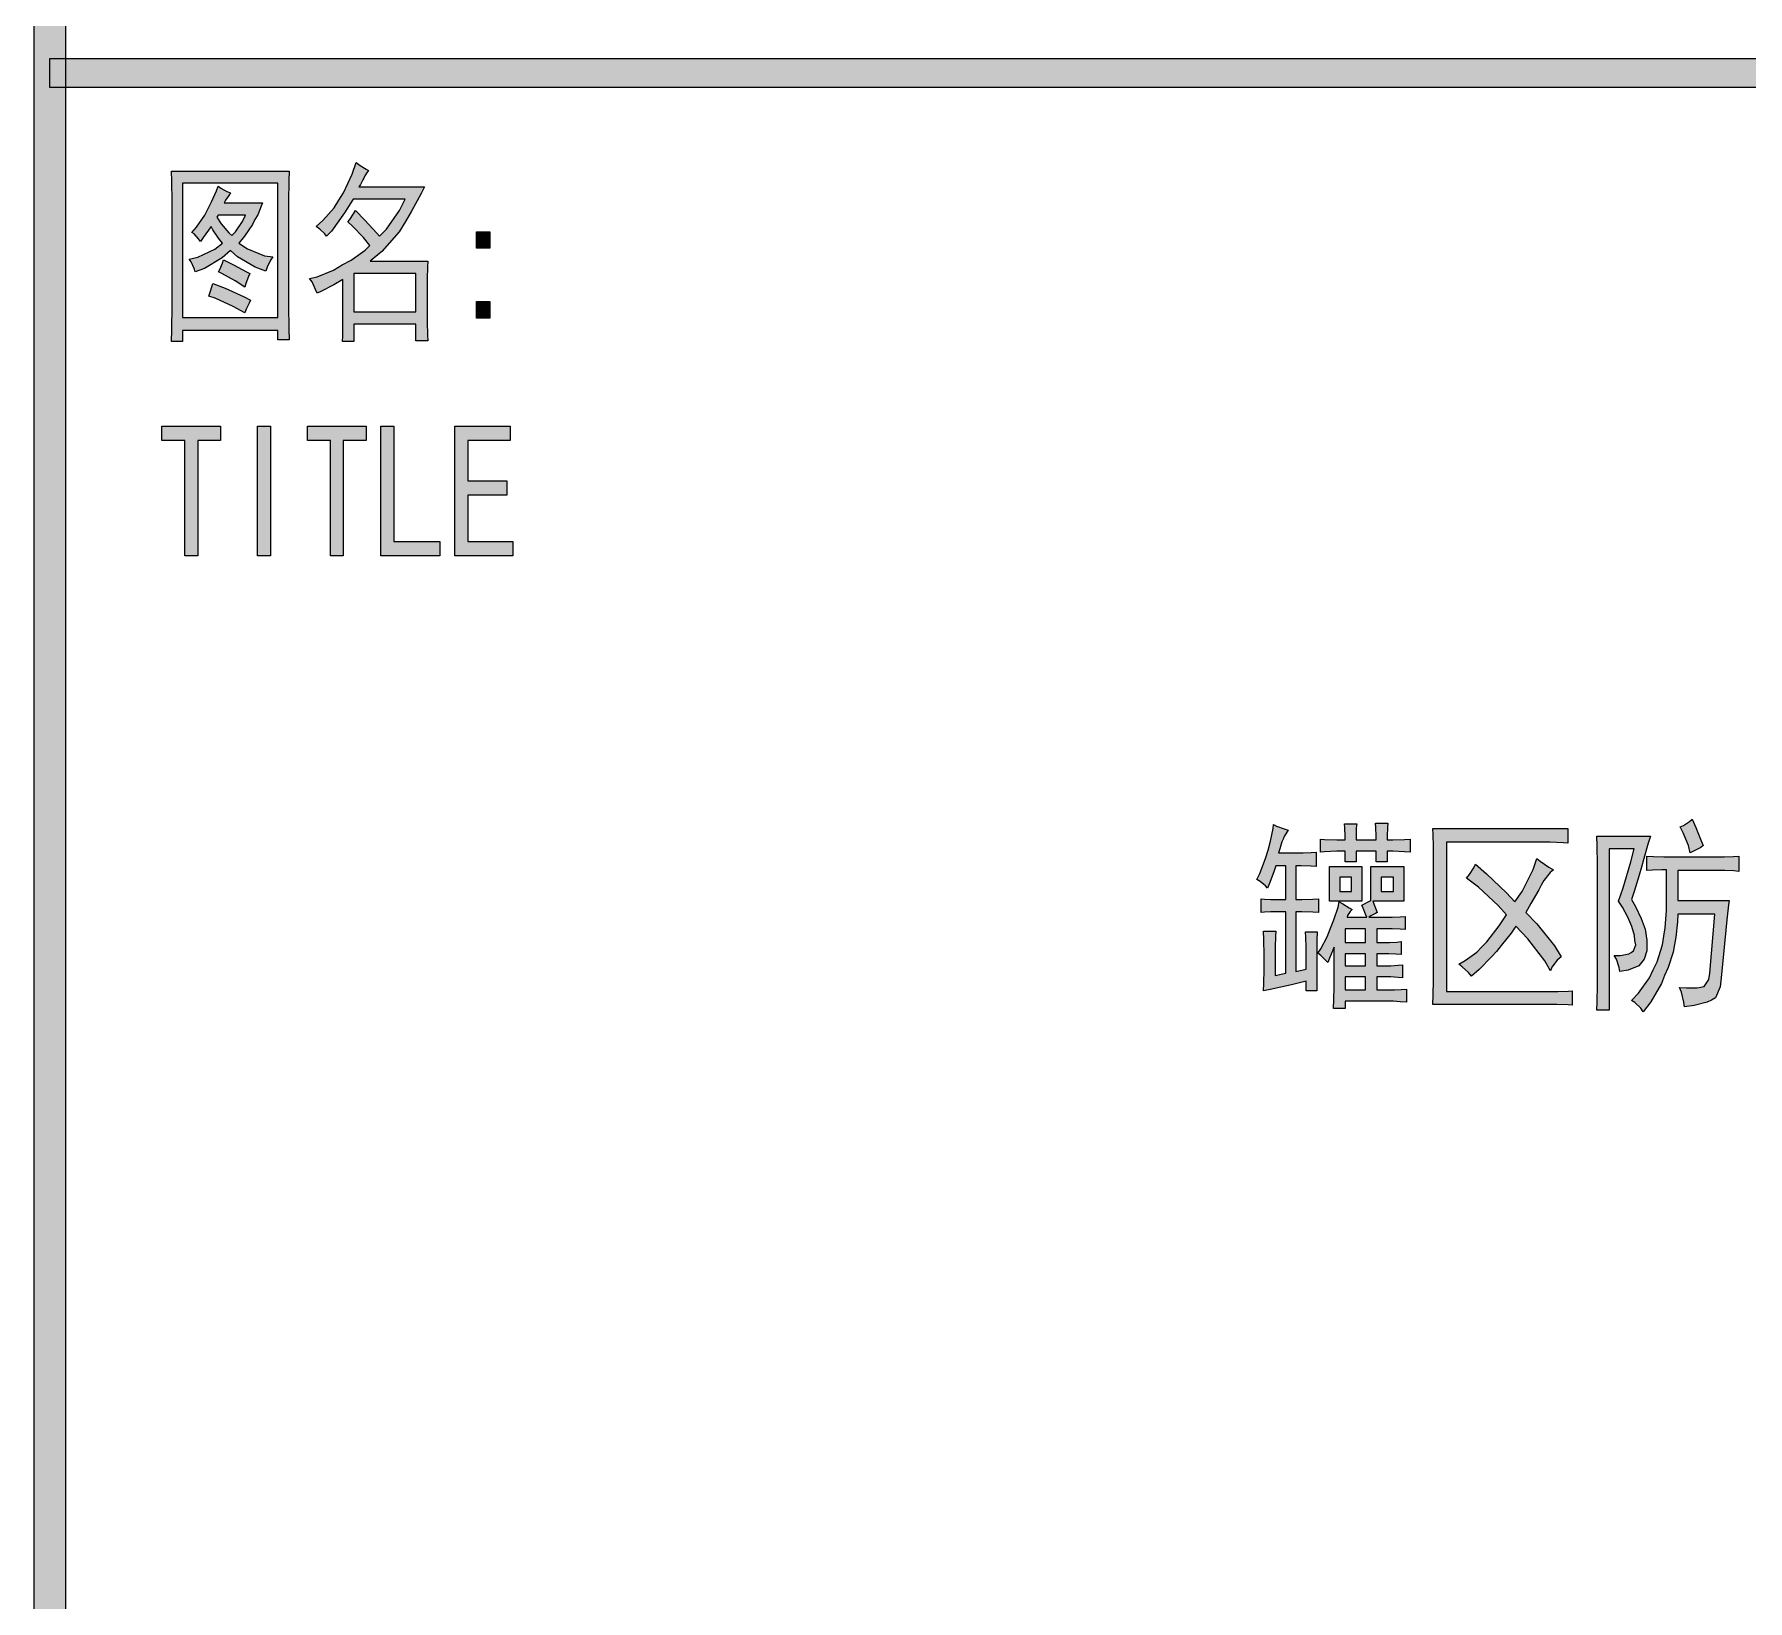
# Model space of a CAD drawing. Header units: millimetres. Extents: x 568 to 3948041, y -25191 to 63890.
# Drawn here: x 3939001 to 3942818, y -21273 to -17783 of the extents above; entities that cross this region are included whole.
import ezdxf

# ---------------------------------------------------------------- set-up
doc = ezdxf.new("R2010")
doc.units = ezdxf.units.MM

msp = doc.modelspace()

# ---------------------------------------------------------------- hatches: boundary and pattern name
h = msp.add_hatch(color=0)
h.dxf.hatch_style = 2
h.paths.add_polyline_path([(3939071.1, -23691.5), (3939001.2, -23691.5), (3939001.2, 62389.8), (3939071.1, 62389.8)])
h = msp.add_hatch(color=0)
h.dxf.hatch_style = 2
h.paths.add_polyline_path([(3946541, -17836.8), (3946541, -17901.4), (3939036.2, -17901.4), (3939036.2, -17836.8)])
h = msp.add_hatch(color=0)
h.paths.add_polyline_path([(3939568.8, -18087.6), (3939568, -18108.8), (3939567.2, -18155.2), (3939567.2, -18180.3), (3939567.2, -18361.1), (3939567.2, -18386.9), (3939568, -18438.6), (3939568.8, -18463.6), (3939543.7, -18463.6), (3939543.7, -18442.4), (3939331.7, -18442.4), (3939331.7, -18467.4), (3939306.7, -18467.4), (3939307.4, -18440.8), (3939308.2, -18386.9), (3939308.2, -18359.6), (3939308.2, -18180.3), (3939308.2, -18155.9), (3939307.4, -18109.6), (3939306.7, -18087.6)])
h.paths.add_polyline_path([(3939543.7, -18413.5), (3939543.7, -18114.2), (3939331.7, -18114.2), (3939331.7, -18413.5)])
h = msp.add_hatch(color=0)
h.paths.add_polyline_path([(3939745.8, -18086), (3939742.8, -18089.8), (3939737.4, -18098.2), (3939735.2, -18102.8), (3939732.9, -18106.6), (3939727.6, -18117.2), (3939724.5, -18122.5), (3939870.4, -18122.5), (3939862.8, -18137.7), (3939841.5, -18176.5), (3939827.8, -18200), (3939814.2, -18222.8), (3939775.4, -18266.9), (3939749.6, -18288.1), (3939878, -18288.1), (3939877.2, -18301.1), (3939876.5, -18326.9), (3939876.5, -18340.6), (3939876.5, -18409.7), (3939876.5, -18424.1), (3939877.2, -18452.2), (3939878, -18465.9), (3939851.4, -18465.9), (3939851.4, -18428.7), (3939713.1, -18428.7), (3939713.1, -18467.4), (3939688, -18467.4), (3939688.8, -18455.3), (3939688.8, -18428.7), (3939688.8, -18413.5), (3939688.8, -18329.2), (3939668.3, -18340.6), (3939639.4, -18355.8), (3939631.1, -18359.6), (3939628, -18351.2), (3939620.4, -18334.5), (3939614.4, -18326.9), (3939631.1, -18323.1), (3939667.5, -18307.9), (3939687.3, -18296.5), (3939707, -18285.9), (3939738.2, -18263.8), (3939748.8, -18253.2), (3939734.4, -18235.7), (3939710.1, -18209.9), (3939699.4, -18200.8), (3939704, -18195.5), (3939712.4, -18182.5), (3939716.9, -18174.9), (3939737.4, -18197), (3939764, -18225.8), (3939770.1, -18232.7), (3939786.1, -18216.7), (3939814.9, -18174.9), (3939827.1, -18149.9), (3939711.6, -18149.9), (3939692.6, -18180.3), (3939663, -18221.3), (3939652.3, -18232.7), (3939648.5, -18227.4), (3939637.1, -18216.7), (3939629.5, -18210.6), (3939644, -18197.7), (3939669.1, -18168.9), (3939679.7, -18152.1), (3939690.3, -18136.2), (3939709.3, -18094.4), (3939718.4, -18068.6), (3939726.8, -18074.6), (3939740.5, -18083)])
h.paths.add_polyline_path([(3939851.4, -18401.3), (3939851.4, -18315.5), (3939713.1, -18315.5), (3939713.1, -18401.3)])
h = msp.add_hatch(color=0)
h.paths.add_polyline_path([(3939438.1, -18136.2), (3939434.3, -18141.5), (3939427.5, -18152.1), (3939424.4, -18158.2), (3939509.5, -18158.2), (3939506.5, -18165.8), (3939498.9, -18184.8), (3939492.8, -18195.5), (3939487.5, -18206.1), (3939469.2, -18232.7), (3939457.1, -18247.9), (3939476.1, -18260.8), (3939514.1, -18276), (3939532.3, -18278.3), (3939527.7, -18285.9), (3939520.1, -18301.8), (3939517.1, -18310.2), (3939493.6, -18301.1), (3939454, -18278.3), (3939438.1, -18264.6), (3939419.9, -18280.5), (3939380.4, -18304.1), (3939359.8, -18311.7), (3939357.6, -18304.1), (3939350.7, -18289.7), (3939346.2, -18283.6), (3939365.9, -18279), (3939403.1, -18261.5), (3939420.6, -18247.9), (3939411.5, -18236.5), (3939399.3, -18218.2), (3939395.5, -18210.6), (3939389.5, -18219), (3939377.3, -18235.7), (3939371.2, -18244.1), (3939366.7, -18238), (3939357.6, -18227.4), (3939352.2, -18224.3), (3939362.9, -18212.2), (3939381.1, -18185.6), (3939388.7, -18171.1), (3939396.3, -18155.9), (3939406.9, -18131.6), (3939410.7, -18121), (3939416.8, -18125.6), (3939430.5, -18133.2)])
h.paths.add_polyline_path([(3939407.7, -18190.1), (3939417.6, -18204.6), (3939434.3, -18225.1), (3939441.1, -18231.2), (3939449.5, -18222.8), (3939464.7, -18200), (3939471.5, -18185.6), (3939410.7, -18185.6)])
h = msp.add_hatch(color=0)
h.dxf.hatch_style = 2
h.paths.add_polyline_path([(3940016.3, -18259.3), (3939986.6, -18259.3), (3939986.6, -18222.8), (3940016.3, -18222.8)])
h = msp.add_hatch(color=0)
h.dxf.hatch_style = 2
h.paths.add_polyline_path([(3939422.9, -18285.1), (3939444.9, -18296.5), (3939473.8, -18311.7), (3939481.4, -18315.5), (3939478.4, -18322.3), (3939472.3, -18337.5), (3939470, -18345.9), (3939448.7, -18332.2), (3939419.1, -18315.5), (3939411.5, -18311.7), (3939414.5, -18306.4), (3939420.6, -18292.7)])
h = msp.add_hatch(color=0)
h.dxf.hatch_style = 2
h.paths.add_polyline_path([(3939399.3, -18337.5), (3939426.7, -18348.2), (3939468.5, -18367.2), (3939482.9, -18374.8), (3939479.9, -18381.6), (3939473, -18395.3), (3939470, -18402.9), (3939444.2, -18389.2), (3939403.9, -18370.2), (3939390.2, -18366.4), (3939392.5, -18359.6), (3939397.1, -18345.1)])
h = msp.add_hatch(color=0)
h.dxf.hatch_style = 2
h.paths.add_polyline_path([(3940016.3, -18415), (3939986.6, -18415), (3939986.6, -18377.8), (3940016.3, -18377.8)])
h = msp.add_hatch(color=0)
h.dxf.hatch_style = 2
h.paths.add_polyline_path([(3939416.1, -18687.8), (3939365.2, -18687.8), (3939365.2, -18944.6), (3939336.3, -18944.6), (3939336.3, -18687.8), (3939285.4, -18687.8), (3939285.4, -18655.9), (3939416.1, -18655.9)])
h = msp.add_hatch(color=0)
h.dxf.hatch_style = 2
h.paths.add_polyline_path([(3939527.7, -18944.6), (3939498.1, -18944.6), (3939498.1, -18655.9), (3939527.7, -18655.9)])
h = msp.add_hatch(color=0)
h.dxf.hatch_style = 2
h.paths.add_polyline_path([(3939740.5, -18687.8), (3939689.6, -18687.8), (3939689.6, -18944.6), (3939660.7, -18944.6), (3939660.7, -18687.8), (3939609.8, -18687.8), (3939609.8, -18655.9), (3939740.5, -18655.9)])
h = msp.add_hatch(color=0)
h.dxf.hatch_style = 2
h.paths.add_polyline_path([(3939904.6, -18944.6), (3939773.1, -18944.6), (3939773.1, -18655.9), (3939802, -18655.9), (3939802, -18912.7), (3939904.6, -18912.7)])
h = msp.add_hatch(color=0)
h.dxf.hatch_style = 2
h.paths.add_polyline_path([(3940067.2, -18944.6), (3939938, -18944.6), (3939938, -18655.9), (3940061.1, -18655.9), (3940061.1, -18687.8), (3939966.9, -18687.8), (3939966.9, -18777.4), (3940053.5, -18777.4), (3940053.5, -18809.3), (3939966.9, -18809.3), (3939966.9, -18912.7), (3940067.2, -18912.7)])
h = msp.add_hatch(color=0)
h.dxf.hatch_style = 2
h.paths.add_polyline_path([(3942015.9, -19540.2), (3942015.2, -19550.1), (3942014.4, -19569.1), (3942014.4, -19577.4), (3942027.3, -19577.4), (3942053.2, -19576.7), (3942066.1, -19575.9), (3942066.1, -19604.8), (3942053.2, -19604), (3942027.3, -19602.5), (3942014.4, -19602.5), (3942014.4, -19626.1), (3941990.1, -19626.1), (3941990.1, -19602.5), (3941945.3, -19602.5), (3941945.3, -19626.1), (3941921, -19626.1), (3941921, -19602.5), (3941902.7, -19602.5), (3941875.4, -19604), (3941866.3, -19604.8), (3941866.3, -19575.9), (3941875.4, -19576.7), (3941902.7, -19577.4), (3941921, -19577.4), (3941921, -19569.1), (3941920.2, -19550.8), (3941919.4, -19541.7), (3941946.8, -19541.7), (3941946, -19550.8), (3941945.3, -19569.1), (3941945.3, -19577.4), (3941990.1, -19577.4), (3941990.1, -19569.1), (3941989.3, -19550.1), (3941988.6, -19540.2)])
h = msp.add_hatch(color=0)
h.dxf.hatch_style = 2
h.paths.add_polyline_path([(3942689.8, -19606.3), (3942686, -19590.4), (3942673.9, -19561.5), (3942667, -19548.6), (3942674.6, -19545.5), (3942688.3, -19536.4), (3942694.4, -19531.1), (3942702, -19550.1), (3942714.1, -19579.7), (3942718.7, -19590.4), (3942713.4, -19594.2), (3942698.9, -19601.7)])
h = msp.add_hatch(color=0)
h.dxf.hatch_style = 2
h.paths.add_polyline_path([(3941857.9, -19914), (3941834.3, -19914), (3941834.3, -19892), (3941801.7, -19900.3), (3941753.8, -19911), (3941739.4, -19914), (3941740.1, -19897.3), (3941740.9, -19866.1), (3941740.9, -19850.9), (3941740.9, -19835), (3941740.1, -19799.3), (3941739.4, -19781.1), (3941766.7, -19781.1), (3941766, -19792.4), (3941765.2, -19816.8), (3941765.2, -19829.7), (3941765.2, -19879.8), (3941788.8, -19874.5), (3941788.8, -19737.7), (3941761.4, -19737.7), (3941755.3, -19737.7), (3941741.7, -19738.5), (3941734.1, -19739.3), (3941734.1, -19708.9), (3941741.7, -19709.6), (3941755.3, -19710.4), (3941761.4, -19710.4), (3941788.8, -19710.4), (3941788.8, -19635.2), (3941766.7, -19635.2), (3941762.9, -19646.6), (3941753.1, -19672.4), (3941748.5, -19685.3), (3941743.9, -19680), (3941731.8, -19670.1), (3941724.2, -19665.6), (3941731, -19652.7), (3941743.9, -19619.2), (3941749.3, -19600.2), (3941754.6, -19580.5), (3941760.7, -19552.4), (3941761.4, -19543.2), (3941768.2, -19547), (3941785, -19553.1), (3941794.1, -19556.2), (3941791, -19560), (3941785, -19569.8), (3941782.7, -19575.9), (3941780.4, -19582), (3941775.8, -19597.2), (3941772.8, -19606.3), (3941818.4, -19606.3), (3941827.5, -19606.3), (3941845.7, -19605.5), (3941856.4, -19604.8), (3941856.4, -19636.7), (3941845.7, -19635.9), (3941823, -19635.2), (3941811.6, -19635.2), (3941811.6, -19710.4), (3941824.5, -19710.4), (3941849.5, -19709.6), (3941861.7, -19708.9), (3941861.7, -19739.3), (3941849.5, -19738.5), (3941824.5, -19737.7), (3941811.6, -19737.7), (3941811.6, -19870.7), (3941834.3, -19865.4), (3941834.3, -19827.4), (3941834.3, -19816.8), (3941833.6, -19794), (3941832.8, -19782.6), (3941858.7, -19782.6), (3941857.9, -19802.3)])
h = msp.add_hatch(color=0)
h.dxf.hatch_style = 2
h.paths.add_polyline_path([(3942417.1, -19585), (3942406.4, -19584.3), (3942377.6, -19582.8), (3942359.3, -19582.8), (3942146.6, -19582.8), (3942146.6, -19915.5), (3942380.6, -19915.5), (3942395, -19915.5), (3942418.6, -19914.8), (3942427, -19914), (3942427, -19945.9), (3942417.8, -19945.2), (3942392.8, -19944.4), (3942378.3, -19944.4), (3942116.2, -19944.4), (3942117, -19923.1), (3942117.7, -19891.2), (3942117.7, -19881.3), (3942117.7, -19608.6), (3942117.7, -19592.6), (3942117, -19565.3), (3942116.2, -19552.4), (3942417.1, -19552.4)])
h = msp.add_hatch(color=0)
h.dxf.hatch_style = 2
h.paths.add_polyline_path([(3942509, -19597.2), (3942509, -19956.6), (3942481.7, -19956.6), (3942482.4, -19938.3), (3942483.2, -19901.1), (3942483.2, -19882.9), (3942483.2, -19651.1), (3942483.2, -19632.1), (3942482.4, -19591.1), (3942481.7, -19569.1), (3942600.9, -19569.1), (3942596.4, -19585), (3942586.5, -19619.2), (3942581.2, -19638.2), (3942575.9, -19656.5), (3942565.2, -19692.9), (3942559.1, -19710.4), (3942567.5, -19725.6), (3942580.4, -19752.9), (3942585, -19764.3), (3942589.5, -19776.5), (3942593.3, -19800.8), (3942593.3, -19813), (3942593.3, -19825.1), (3942587.3, -19843.4), (3942581.2, -19850.9), (3942575.1, -19857.8), (3942551.6, -19867.7), (3942533.3, -19870.7), (3942531.8, -19861.6), (3942525.7, -19843.4), (3942520.4, -19835), (3942534.1, -19835), (3942553.1, -19831.2), (3942558.4, -19828.2), (3942563.7, -19825.1), (3942568.3, -19811.4), (3942566.7, -19801.6), (3942566, -19790.9), (3942559.9, -19770.4), (3942555.4, -19759.8), (3942550.8, -19749.9), (3942538.6, -19727.1), (3942530.3, -19714.2), (3942540.2, -19684.6), (3942557.6, -19626.1), (3942565.2, -19597.2)])
h = msp.add_hatch(color=0)
h.dxf.hatch_style = 2
h.paths.add_polyline_path([(3942759, -19885.1), (3942756.7, -19904.9), (3942746, -19929.2), (3942736.9, -19934.5), (3942727.8, -19939.1), (3942698.2, -19946.7), (3942676.9, -19949.7), (3942675.4, -19939.1), (3942670.1, -19917), (3942665.5, -19906.4), (3942681.5, -19907.2), (3942705, -19907.2), (3942713.4, -19905.6), (3942721, -19904.1), (3942730.9, -19888.9), (3942733.1, -19874.5), (3942744.5, -19743.1), (3942662.5, -19743.1), (3942661.7, -19759.8), (3942657.9, -19794), (3942654.9, -19810.7), (3942651.8, -19827.4), (3942640.4, -19861.6), (3942632.8, -19879.8), (3942626, -19897.3), (3942601.7, -19938.3), (3942585, -19960.4), (3942579.7, -19952.8), (3942566.7, -19939.8), (3942559.1, -19935.3), (3942574.3, -19919.3), (3942598.7, -19885.1), (3942607, -19866.9), (3942616.1, -19849.4), (3942628.3, -19811.4), (3942631.3, -19792.4), (3942633.6, -19773.5), (3942636.6, -19734.7), (3942636.6, -19715.7), (3942636.6, -19644.3), (3942626.8, -19644.3), (3942605.5, -19645.1), (3942593.3, -19645.8), (3942593.3, -19613.9), (3942607.8, -19614.7), (3942631.3, -19615.4), (3942639.7, -19615.4), (3942755.9, -19615.4), (3942765.8, -19615.4), (3942786.3, -19614.7), (3942797.7, -19613.9), (3942797.7, -19648.1), (3942787.1, -19646.6), (3942766.6, -19645.8), (3942755.9, -19645.8), (3942662.5, -19645.8), (3942662.5, -19712.7), (3942776.4, -19712.7), (3942774.9, -19722.5), (3942771.1, -19756), (3942768.8, -19778.8)])
h = msp.add_hatch(color=0)
h.paths.add_polyline_path([(3941860.2, -19829.7), (3941867, -19820.6), (3941880.7, -19793.2), (3941888.3, -19774.2), (3941895.9, -19756), (3941905.8, -19727.1), (3941908, -19715.7), (3941915.6, -19720.3), (3941930.1, -19728.6), (3941936.9, -19732.4), (3941932.4, -19737), (3941926.3, -19746.1), (3941925.5, -19749.9), (3941969.6, -19749.9), (3941966.5, -19743.1), (3941961.2, -19729.4), (3941958.2, -19723.3), (3941978.7, -19712.7), (3941978.7, -19636.7), (3942051.6, -19636.7), (3942051.6, -19714.2), (3941982.5, -19714.2), (3941992.4, -19739.3), (3941988.6, -19741.5), (3941978.7, -19746.9), (3941974.1, -19749.9), (3942019, -19749.9), (3942025.8, -19749.9), (3942044, -19749.1), (3942054.7, -19748.4), (3942054.7, -19777.3), (3942044, -19776.5), (3942025.8, -19775.7), (3942019, -19775.7), (3941991.6, -19775.7), (3941991.6, -19806.1), (3942012.9, -19806.1), (3942019.7, -19806.1), (3942036.4, -19805.4), (3942045.6, -19803.8), (3942045.6, -19832.7), (3942034.2, -19832), (3942018.2, -19831.2), (3942012.9, -19831.2), (3941991.6, -19831.2), (3941991.6, -19857.8), (3942015.9, -19857.8), (3942022.8, -19857.8), (3942039.5, -19857), (3942048.6, -19856.3), (3942048.6, -19885.1), (3942039.5, -19884.4), (3942022.8, -19882.9), (3942015.9, -19882.9), (3941991.6, -19882.9), (3941991.6, -19911.7), (3942027.3, -19911.7), (3942031.1, -19911.7), (3942045.6, -19911), (3942057.7, -19910.2), (3942057.7, -19939.1), (3942044, -19938.3), (3942028.8, -19936.8), (3941921, -19936.8), (3941921, -19953.5), (3941895.1, -19953.5), (3941895.9, -19933), (3941896.6, -19905.6), (3941896.6, -19899.6), (3941896.6, -19816.8), (3941893.6, -19823.6), (3941886, -19841.1), (3941882.2, -19850.9), (3941877.7, -19845.6), (3941867, -19835)])
h.paths.add_polyline_path([(3941966.5, -19806.1), (3941966.5, -19775.7), (3941921, -19775.7), (3941921, -19806.1)])
h.paths.add_polyline_path([(3941966.5, -19911.7), (3941966.5, -19882.9), (3941921, -19882.9), (3941921, -19911.7)])
h.paths.add_polyline_path([(3941966.5, -19857.8), (3941966.5, -19831.2), (3941921, -19831.2), (3941921, -19857.8)])
h.paths.add_polyline_path([(3942028.8, -19692.9), (3942028.8, -19660.3), (3942001.5, -19660.3), (3942001.5, -19692.9)])
h = msp.add_hatch(color=0)
h.paths.add_polyline_path([(3941958.2, -19714.2), (3941886, -19714.2), (3941886, -19636.7), (3941958.2, -19636.7)])
h.paths.add_polyline_path([(3941935.4, -19692.9), (3941935.4, -19660.3), (3941909.6, -19660.3), (3941909.6, -19692.9)])
h = msp.add_hatch(color=0)
h.dxf.hatch_style = 2
h.paths.add_polyline_path([(3942211.2, -19631.4), (3942236.3, -19653.4), (3942280.3, -19695.2), (3942299.3, -19715.7), (3942315.3, -19692.2), (3942339.6, -19643.5), (3942347.9, -19619.2), (3942355.5, -19625.3), (3942374.5, -19638.2), (3942385.2, -19644.3), (3942377.6, -19650.4), (3942363.9, -19667.8), (3942357.8, -19678.5), (3942352.5, -19689.1), (3942335, -19719.5), (3942323.6, -19739.3), (3942347.9, -19764.3), (3942387.4, -19813.7), (3942402.6, -19838), (3942393.5, -19845.6), (3942381.4, -19860.8), (3942378.3, -19869.2), (3942366.2, -19847.1), (3942328.2, -19797.8), (3942301.6, -19769.7), (3942291, -19785.6), (3942268.9, -19813), (3942258.3, -19825.9), (3942246.9, -19838), (3942219.5, -19866.1), (3942202.8, -19881.3), (3942196, -19873), (3942181.6, -19860.1), (3942174, -19854.7), (3942188.4, -19846.4), (3942214.2, -19827.4), (3942225.6, -19816), (3942237, -19804.6), (3942264.4, -19768.9), (3942280.3, -19744.6), (3942262.1, -19724.1), (3942218, -19683), (3942191.4, -19662.5), (3942198.3, -19654.9), (3942208.1, -19639.7)])

# ---------------------------------------------------------------- linework, layer by layer
at = {"color": 0, "lineweight": 0}
for points in [[(3939071.1, -23691.5), (3939001.2, -23691.5), (3939001.2, 62389.8), (3939071.1, 62389.8)], [(3946541, -17836.8), (3946541, -17901.4), (3939036.2, -17901.4), (3939036.2, -17836.8)], [(3939568.8, -18087.6), (3939568, -18108.8), (3939567.2, -18155.2), (3939567.2, -18180.3), (3939567.2, -18361.1), (3939567.2, -18386.9), (3939568, -18438.6), (3939568.8, -18463.6), (3939543.7, -18463.6), (3939543.7, -18442.4), (3939331.7, -18442.4), (3939331.7, -18467.4), (3939306.7, -18467.4), (3939307.4, -18440.8), (3939308.2, -18386.9), (3939308.2, -18359.6), (3939308.2, -18180.3), (3939308.2, -18155.9), (3939307.4, -18109.6), (3939306.7, -18087.6)], [(3939745.8, -18086), (3939742.8, -18089.8), (3939737.4, -18098.2), (3939735.2, -18102.8), (3939732.9, -18106.6), (3939727.6, -18117.2), (3939724.5, -18122.5), (3939870.4, -18122.5), (3939862.8, -18137.7), (3939841.5, -18176.5), (3939827.8, -18200), (3939814.2, -18222.8), (3939775.4, -18266.9), (3939749.6, -18288.1), (3939878, -18288.1), (3939877.2, -18301.1), (3939876.5, -18326.9), (3939876.5, -18340.6), (3939876.5, -18409.7), (3939876.5, -18424.1), (3939877.2, -18452.2), (3939878, -18465.9), (3939851.4, -18465.9), (3939851.4, -18428.7), (3939713.1, -18428.7), (3939713.1, -18467.4), (3939688, -18467.4), (3939688.8, -18455.3), (3939688.8, -18428.7), (3939688.8, -18413.5), (3939688.8, -18329.2), (3939668.3, -18340.6), (3939639.4, -18355.8), (3939631.1, -18359.6), (3939628, -18351.2), (3939620.4, -18334.5), (3939614.4, -18326.9), (3939631.1, -18323.1), (3939667.5, -18307.9), (3939687.3, -18296.5), (3939707, -18285.9), (3939738.2, -18263.8), (3939748.8, -18253.2), (3939734.4, -18235.7), (3939710.1, -18209.9), (3939699.4, -18200.8), (3939704, -18195.5), (3939712.4, -18182.5), (3939716.9, -18174.9), (3939737.4, -18197), (3939764, -18225.8), (3939770.1, -18232.7), (3939786.1, -18216.7), (3939814.9, -18174.9), (3939827.1, -18149.9), (3939711.6, -18149.9), (3939692.6, -18180.3), (3939663, -18221.3), (3939652.3, -18232.7), (3939648.5, -18227.4), (3939637.1, -18216.7), (3939629.5, -18210.6), (3939644, -18197.7), (3939669.1, -18168.9), (3939679.7, -18152.1), (3939690.3, -18136.2), (3939709.3, -18094.4), (3939718.4, -18068.6), (3939726.8, -18074.6), (3939740.5, -18083)], [(3939543.7, -18413.5), (3939543.7, -18114.2), (3939331.7, -18114.2), (3939331.7, -18413.5)], [(3939438.1, -18136.2), (3939434.3, -18141.5), (3939427.5, -18152.1), (3939424.4, -18158.2), (3939509.5, -18158.2), (3939506.5, -18165.8), (3939498.9, -18184.8), (3939492.8, -18195.5), (3939487.5, -18206.1), (3939469.2, -18232.7), (3939457.1, -18247.9), (3939476.1, -18260.8), (3939514.1, -18276), (3939532.3, -18278.3), (3939527.7, -18285.9), (3939520.1, -18301.8), (3939517.1, -18310.2), (3939493.6, -18301.1), (3939454, -18278.3), (3939438.1, -18264.6), (3939419.9, -18280.5), (3939380.4, -18304.1), (3939359.8, -18311.7), (3939357.6, -18304.1), (3939350.7, -18289.7), (3939346.2, -18283.6), (3939365.9, -18279), (3939403.1, -18261.5), (3939420.6, -18247.9), (3939411.5, -18236.5), (3939399.3, -18218.2), (3939395.5, -18210.6), (3939389.5, -18219), (3939377.3, -18235.7), (3939371.2, -18244.1), (3939366.7, -18238), (3939357.6, -18227.4), (3939352.2, -18224.3), (3939362.9, -18212.2), (3939381.1, -18185.6), (3939388.7, -18171.1), (3939396.3, -18155.9), (3939406.9, -18131.6), (3939410.7, -18121), (3939416.8, -18125.6), (3939430.5, -18133.2)], [(3939407.7, -18190.1), (3939417.6, -18204.6), (3939434.3, -18225.1), (3939441.1, -18231.2), (3939449.5, -18222.8), (3939464.7, -18200), (3939471.5, -18185.6), (3939410.7, -18185.6)], [(3940016.3, -18259.3), (3939986.6, -18259.3), (3939986.6, -18222.8), (3940016.3, -18222.8)], [(3939422.9, -18285.1), (3939444.9, -18296.5), (3939473.8, -18311.7), (3939481.4, -18315.5), (3939478.4, -18322.3), (3939472.3, -18337.5), (3939470, -18345.9), (3939448.7, -18332.2), (3939419.1, -18315.5), (3939411.5, -18311.7), (3939414.5, -18306.4), (3939420.6, -18292.7)], [(3939851.4, -18401.3), (3939851.4, -18315.5), (3939713.1, -18315.5), (3939713.1, -18401.3)], [(3939399.3, -18337.5), (3939426.7, -18348.2), (3939468.5, -18367.2), (3939482.9, -18374.8), (3939479.9, -18381.6), (3939473, -18395.3), (3939470, -18402.9), (3939444.2, -18389.2), (3939403.9, -18370.2), (3939390.2, -18366.4), (3939392.5, -18359.6), (3939397.1, -18345.1)], [(3940016.3, -18415), (3939986.6, -18415), (3939986.6, -18377.8), (3940016.3, -18377.8)], [(3939416.1, -18687.8), (3939365.2, -18687.8), (3939365.2, -18944.6), (3939336.3, -18944.6), (3939336.3, -18687.8), (3939285.4, -18687.8), (3939285.4, -18655.9), (3939416.1, -18655.9)], [(3939527.7, -18944.6), (3939498.1, -18944.6), (3939498.1, -18655.9), (3939527.7, -18655.9)], [(3939740.5, -18687.8), (3939689.6, -18687.8), (3939689.6, -18944.6), (3939660.7, -18944.6), (3939660.7, -18687.8), (3939609.8, -18687.8), (3939609.8, -18655.9), (3939740.5, -18655.9)], [(3939904.6, -18944.6), (3939773.1, -18944.6), (3939773.1, -18655.9), (3939802, -18655.9), (3939802, -18912.7), (3939904.6, -18912.7)], [(3940067.2, -18944.6), (3939938, -18944.6), (3939938, -18655.9), (3940061.1, -18655.9), (3940061.1, -18687.8), (3939966.9, -18687.8), (3939966.9, -18777.4), (3940053.5, -18777.4), (3940053.5, -18809.3), (3939966.9, -18809.3), (3939966.9, -18912.7), (3940067.2, -18912.7)], [(3942015.9, -19540.2), (3942015.2, -19550.1), (3942014.4, -19569.1), (3942014.4, -19577.4), (3942027.3, -19577.4), (3942053.2, -19576.7), (3942066.1, -19575.9), (3942066.1, -19604.8), (3942053.2, -19604), (3942027.3, -19602.5), (3942014.4, -19602.5), (3942014.4, -19626.1), (3941990.1, -19626.1), (3941990.1, -19602.5), (3941945.3, -19602.5), (3941945.3, -19626.1), (3941921, -19626.1), (3941921, -19602.5), (3941902.7, -19602.5), (3941875.4, -19604), (3941866.3, -19604.8), (3941866.3, -19575.9), (3941875.4, -19576.7), (3941902.7, -19577.4), (3941921, -19577.4), (3941921, -19569.1), (3941920.2, -19550.8), (3941919.4, -19541.7), (3941946.8, -19541.7), (3941946, -19550.8), (3941945.3, -19569.1), (3941945.3, -19577.4), (3941990.1, -19577.4), (3941990.1, -19569.1), (3941989.3, -19550.1), (3941988.6, -19540.2)], [(3942689.8, -19606.3), (3942686, -19590.4), (3942673.9, -19561.5), (3942667, -19548.6), (3942674.6, -19545.5), (3942688.3, -19536.4), (3942694.4, -19531.1), (3942702, -19550.1), (3942714.1, -19579.7), (3942718.7, -19590.4), (3942713.4, -19594.2), (3942698.9, -19601.7)], [(3941857.9, -19914), (3941834.3, -19914), (3941834.3, -19892), (3941801.7, -19900.3), (3941753.8, -19911), (3941739.4, -19914), (3941740.1, -19897.3), (3941740.9, -19866.1), (3941740.9, -19850.9), (3941740.9, -19835), (3941740.1, -19799.3), (3941739.4, -19781.1), (3941766.7, -19781.1), (3941766, -19792.4), (3941765.2, -19816.8), (3941765.2, -19829.7), (3941765.2, -19879.8), (3941788.8, -19874.5), (3941788.8, -19737.7), (3941761.4, -19737.7), (3941755.3, -19737.7), (3941741.7, -19738.5), (3941734.1, -19739.3), (3941734.1, -19708.9), (3941741.7, -19709.6), (3941755.3, -19710.4), (3941761.4, -19710.4), (3941788.8, -19710.4), (3941788.8, -19635.2), (3941766.7, -19635.2), (3941762.9, -19646.6), (3941753.1, -19672.4), (3941748.5, -19685.3), (3941743.9, -19680), (3941731.8, -19670.1), (3941724.2, -19665.6), (3941731, -19652.7), (3941743.9, -19619.2), (3941749.3, -19600.2), (3941754.6, -19580.5), (3941760.7, -19552.4), (3941761.4, -19543.2), (3941768.2, -19547), (3941785, -19553.1), (3941794.1, -19556.2), (3941791, -19560), (3941785, -19569.8), (3941782.7, -19575.9), (3941780.4, -19582), (3941775.8, -19597.2), (3941772.8, -19606.3), (3941818.4, -19606.3), (3941827.5, -19606.3), (3941845.7, -19605.5), (3941856.4, -19604.8), (3941856.4, -19636.7), (3941845.7, -19635.9), (3941823, -19635.2), (3941811.6, -19635.2), (3941811.6, -19710.4), (3941824.5, -19710.4), (3941849.5, -19709.6), (3941861.7, -19708.9), (3941861.7, -19739.3), (3941849.5, -19738.5), (3941824.5, -19737.7), (3941811.6, -19737.7), (3941811.6, -19870.7), (3941834.3, -19865.4), (3941834.3, -19827.4), (3941834.3, -19816.8), (3941833.6, -19794), (3941832.8, -19782.6), (3941858.7, -19782.6), (3941857.9, -19802.3)], [(3942417.1, -19585), (3942406.4, -19584.3), (3942377.6, -19582.8), (3942359.3, -19582.8), (3942146.6, -19582.8), (3942146.6, -19915.5), (3942380.6, -19915.5), (3942395, -19915.5), (3942418.6, -19914.8), (3942427, -19914), (3942427, -19945.9), (3942417.8, -19945.2), (3942392.8, -19944.4), (3942378.3, -19944.4), (3942116.2, -19944.4), (3942117, -19923.1), (3942117.7, -19891.2), (3942117.7, -19881.3), (3942117.7, -19608.6), (3942117.7, -19592.6), (3942117, -19565.3), (3942116.2, -19552.4), (3942417.1, -19552.4)], [(3942509, -19597.2), (3942509, -19956.6), (3942481.7, -19956.6), (3942482.4, -19938.3), (3942483.2, -19901.1), (3942483.2, -19882.9), (3942483.2, -19651.1), (3942483.2, -19632.1), (3942482.4, -19591.1), (3942481.7, -19569.1), (3942600.9, -19569.1), (3942596.4, -19585), (3942586.5, -19619.2), (3942581.2, -19638.2), (3942575.9, -19656.5), (3942565.2, -19692.9), (3942559.1, -19710.4), (3942567.5, -19725.6), (3942580.4, -19752.9), (3942585, -19764.3), (3942589.5, -19776.5), (3942593.3, -19800.8), (3942593.3, -19813), (3942593.3, -19825.1), (3942587.3, -19843.4), (3942581.2, -19850.9), (3942575.1, -19857.8), (3942551.6, -19867.7), (3942533.3, -19870.7), (3942531.8, -19861.6), (3942525.7, -19843.4), (3942520.4, -19835), (3942534.1, -19835), (3942553.1, -19831.2), (3942558.4, -19828.2), (3942563.7, -19825.1), (3942568.3, -19811.4), (3942566.7, -19801.6), (3942566, -19790.9), (3942559.9, -19770.4), (3942555.4, -19759.8), (3942550.8, -19749.9), (3942538.6, -19727.1), (3942530.3, -19714.2), (3942540.2, -19684.6), (3942557.6, -19626.1), (3942565.2, -19597.2)], [(3942759, -19885.1), (3942756.7, -19904.9), (3942746, -19929.2), (3942736.9, -19934.5), (3942727.8, -19939.1), (3942698.2, -19946.7), (3942676.9, -19949.7), (3942675.4, -19939.1), (3942670.1, -19917), (3942665.5, -19906.4), (3942681.5, -19907.2), (3942705, -19907.2), (3942713.4, -19905.6), (3942721, -19904.1), (3942730.9, -19888.9), (3942733.1, -19874.5), (3942744.5, -19743.1), (3942662.5, -19743.1), (3942661.7, -19759.8), (3942657.9, -19794), (3942654.9, -19810.7), (3942651.8, -19827.4), (3942640.4, -19861.6), (3942632.8, -19879.8), (3942626, -19897.3), (3942601.7, -19938.3), (3942585, -19960.4), (3942579.7, -19952.8), (3942566.7, -19939.8), (3942559.1, -19935.3), (3942574.3, -19919.3), (3942598.7, -19885.1), (3942607, -19866.9), (3942616.1, -19849.4), (3942628.3, -19811.4), (3942631.3, -19792.4), (3942633.6, -19773.5), (3942636.6, -19734.7), (3942636.6, -19715.7), (3942636.6, -19644.3), (3942626.8, -19644.3), (3942605.5, -19645.1), (3942593.3, -19645.8), (3942593.3, -19613.9), (3942607.8, -19614.7), (3942631.3, -19615.4), (3942639.7, -19615.4), (3942755.9, -19615.4), (3942765.8, -19615.4), (3942786.3, -19614.7), (3942797.7, -19613.9), (3942797.7, -19648.1), (3942787.1, -19646.6), (3942766.6, -19645.8), (3942755.9, -19645.8), (3942662.5, -19645.8), (3942662.5, -19712.7), (3942776.4, -19712.7), (3942774.9, -19722.5), (3942771.1, -19756), (3942768.8, -19778.8)], [(3941860.2, -19829.7), (3941867, -19820.6), (3941880.7, -19793.2), (3941888.3, -19774.2), (3941895.9, -19756), (3941905.8, -19727.1), (3941908, -19715.7), (3941915.6, -19720.3), (3941930.1, -19728.6), (3941936.9, -19732.4), (3941932.4, -19737), (3941926.3, -19746.1), (3941925.5, -19749.9), (3941969.6, -19749.9), (3941966.5, -19743.1), (3941961.2, -19729.4), (3941958.2, -19723.3), (3941978.7, -19712.7), (3941978.7, -19636.7), (3942051.6, -19636.7), (3942051.6, -19714.2), (3941982.5, -19714.2), (3941992.4, -19739.3), (3941988.6, -19741.5), (3941978.7, -19746.9), (3941974.1, -19749.9), (3942019, -19749.9), (3942025.8, -19749.9), (3942044, -19749.1), (3942054.7, -19748.4), (3942054.7, -19777.3), (3942044, -19776.5), (3942025.8, -19775.7), (3942019, -19775.7), (3941991.6, -19775.7), (3941991.6, -19806.1), (3942012.9, -19806.1), (3942019.7, -19806.1), (3942036.4, -19805.4), (3942045.6, -19803.8), (3942045.6, -19832.7), (3942034.2, -19832), (3942018.2, -19831.2), (3942012.9, -19831.2), (3941991.6, -19831.2), (3941991.6, -19857.8), (3942015.9, -19857.8), (3942022.8, -19857.8), (3942039.5, -19857), (3942048.6, -19856.3), (3942048.6, -19885.1), (3942039.5, -19884.4), (3942022.8, -19882.9), (3942015.9, -19882.9), (3941991.6, -19882.9), (3941991.6, -19911.7), (3942027.3, -19911.7), (3942031.1, -19911.7), (3942045.6, -19911), (3942057.7, -19910.2), (3942057.7, -19939.1), (3942044, -19938.3), (3942028.8, -19936.8), (3941921, -19936.8), (3941921, -19953.5), (3941895.1, -19953.5), (3941895.9, -19933), (3941896.6, -19905.6), (3941896.6, -19899.6), (3941896.6, -19816.8), (3941893.6, -19823.6), (3941886, -19841.1), (3941882.2, -19850.9), (3941877.7, -19845.6), (3941867, -19835)], [(3941958.2, -19714.2), (3941886, -19714.2), (3941886, -19636.7), (3941958.2, -19636.7)], [(3942211.2, -19631.4), (3942236.3, -19653.4), (3942280.3, -19695.2), (3942299.3, -19715.7), (3942315.3, -19692.2), (3942339.6, -19643.5), (3942347.9, -19619.2), (3942355.5, -19625.3), (3942374.5, -19638.2), (3942385.2, -19644.3), (3942377.6, -19650.4), (3942363.9, -19667.8), (3942357.8, -19678.5), (3942352.5, -19689.1), (3942335, -19719.5), (3942323.6, -19739.3), (3942347.9, -19764.3), (3942387.4, -19813.7), (3942402.6, -19838), (3942393.5, -19845.6), (3942381.4, -19860.8), (3942378.3, -19869.2), (3942366.2, -19847.1), (3942328.2, -19797.8), (3942301.6, -19769.7), (3942291, -19785.6), (3942268.9, -19813), (3942258.3, -19825.9), (3942246.9, -19838), (3942219.5, -19866.1), (3942202.8, -19881.3), (3942196, -19873), (3942181.6, -19860.1), (3942174, -19854.7), (3942188.4, -19846.4), (3942214.2, -19827.4), (3942225.6, -19816), (3942237, -19804.6), (3942264.4, -19768.9), (3942280.3, -19744.6), (3942262.1, -19724.1), (3942218, -19683), (3942191.4, -19662.5), (3942198.3, -19654.9), (3942208.1, -19639.7)], [(3941935.4, -19692.9), (3941935.4, -19660.3), (3941909.6, -19660.3), (3941909.6, -19692.9)], [(3942028.8, -19692.9), (3942028.8, -19660.3), (3942001.5, -19660.3), (3942001.5, -19692.9)], [(3941966.5, -19806.1), (3941966.5, -19775.7), (3941921, -19775.7), (3941921, -19806.1)], [(3941966.5, -19857.8), (3941966.5, -19831.2), (3941921, -19831.2), (3941921, -19857.8)], [(3941966.5, -19911.7), (3941966.5, -19882.9), (3941921, -19882.9), (3941921, -19911.7)]]:
    msp.add_lwpolyline(points, close=True, dxfattribs=at)

doc.saveas('drawing.dxf')
